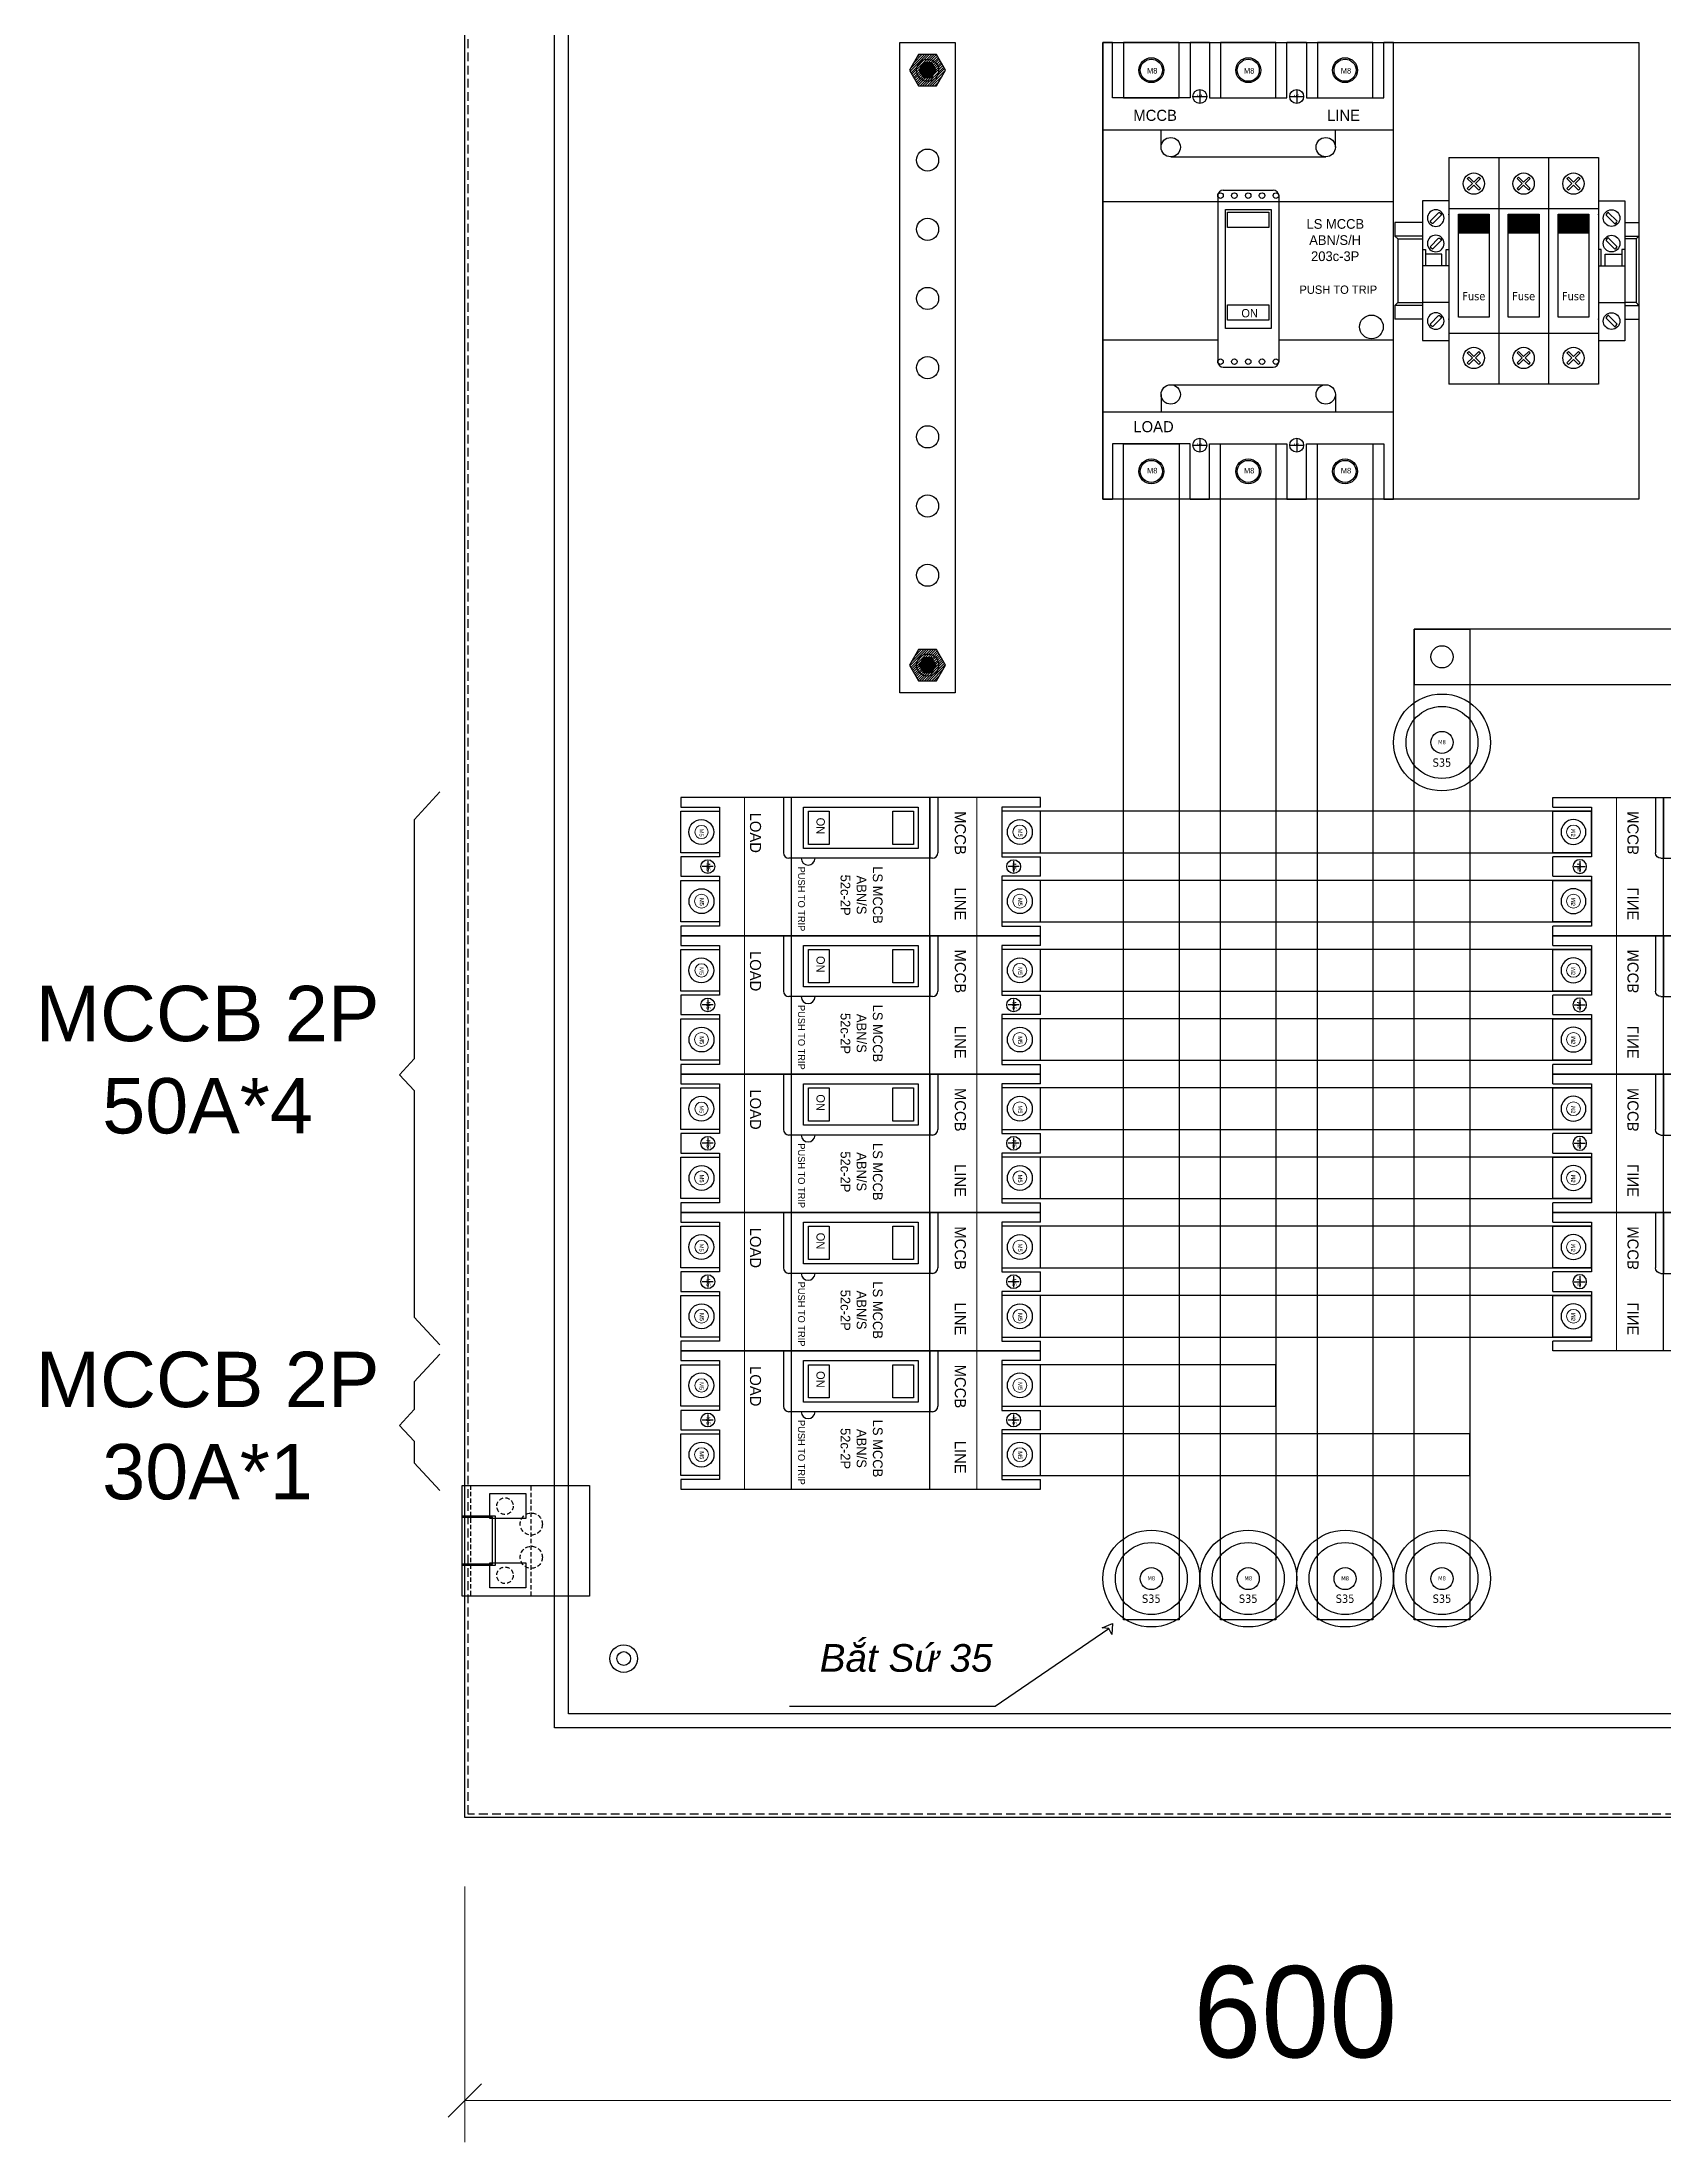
# Model space of a CAD drawing. Header units: millimetres. Extents: x 0 to 2850, y 0 to 2015.
# Drawn here: x 936 to 1522, y 731 to 1490 of the extents above; entities that cross this region are included whole.
import ezdxf

# ---------------------------------------------------------------- set-up
doc = ezdxf.new("R2010")
doc.units = ezdxf.units.MM
doc.linetypes.add('HIDDEN2', pattern=[4.7625, 3.175, -1.5875])
doc.layers.add('DIM', color=253, linetype='Continuous')
doc.layers.add('INSIDE', color=6, linetype='Continuous')
doc.layers.add('E_Electrical Equipment', color=35, linetype='Continuous', lineweight=5)
doc.styles.add('Arial', font='arial.ttf')
doc.styles.add('Tahoma (Input Text)', font='tahoma.ttf')
doc.dimstyles.new('Dim-33', dxfattribs={"dimtxt": 33, "dimasz": 12, "dimexe": 15, "dimexo": 25, "dimgap": 15, "dimtad": 1, "dimdec": 0, "dimtxsty": 'Standard', "dimblk": 'OBLIQUE', "dimcen": 10, "dimclrd": 5, "dimclre": 5, "dimclrt": 3, "dimazin": 3, "dimtfac": 1, "dimtdec": 0, "dimtmove": 0, "dimatfit": 3, "dimldrblk": 'OPEN30', "dimlwd": 9, "dimlwe": 9})

# ---------------------------------------------------------------- blocks, each defined once
blk = doc.blocks.new('HL044-1.3-C')
at = {"color": 1, "linetype": 'HIDDEN2', "ltscale": 0.5}
for p, q in [((-25, 40), (-25, 0)), ((-3, 0), (-3, 40))]:
    blk.add_line(p, q, dxfattribs=at)
at = {"color": 1}
for p, q in [((-12, 29), (0, 29)), ((-12, 11), (-12, 29)), ((-11, 28.5), (0, 28.5)), ((-11, 28.5), (-11, 11.5)), ((0, 11), (-12, 11)), ((0, 11.5), (-11, 11.5))]:
    blk.add_line(p, q, dxfattribs=at)
blk.add_lwpolyline([(-46, 40), (0, 40), (0, 0), (-46, 0)], close=True, dxfattribs=at)
at = {"color": 1, "linetype": 'HIDDEN2', "ltscale": 0.5}
for centre, radius in [((-15.5, 32.5), 3), ((-25, 26), 4), ((-25, 14), 4), ((-15.5, 7.5), 3)]:
    blk.add_circle(centre, radius, dxfattribs=at)
blk = doc.blocks.new('*D3')
at = {"color": 5, "lineweight": 9, "transparency": 16777216}
for p, q in [((1088.96, 823.62), (1088.96, 731.32)), ((1688.96, 823.62), (1688.96, 731.32)), ((1088.96, 746.32), (1688.96, 746.32))]:
    blk.add_line(p, q, dxfattribs=at)
at = {"color": 0, "linetype": 'ByBlock', "lineweight": -2}
for p, q in [((1094.96, 752.32), (1082.96, 740.32)), ((1682.96, 740.32), (1694.96, 752.32))]:
    blk.add_line(p, q, dxfattribs=at)
at = {"layer": 'Defpoints', "color": 0, "transparency": 16777216}
for p in [(1088.96, 848.62), (1688.96, 848.62), (1688.96, 746.32)]:
    blk.add_point(p, dxfattribs=at)
at = {"color": 3, "transparency": 16777216, "insert": (1388.96, 778.17), "char_height": 33, "attachment_point": 5}
blk.add_mtext('600', dxfattribs=at)
blk = doc.blocks.new('_Oblique')
at = {"color": 0, "linetype": 'ByBlock', "lineweight": -2}
blk.add_line((-0.5, -0.5), (0.5, 0.5), dxfattribs=at)
blk = doc.blocks.new('_Open30')
at = {"color": 0, "linetype": 'ByBlock', "lineweight": -2}
for p, q in [((-1, 0.268), (0, 0)), ((0, 0), (-1, -0.268)), ((0, 0), (-1, 0))]:
    blk.add_line(p, q, dxfattribs=at)
blk = doc.blocks.new('1 LS 250AF 3P')
for p, q in [((0, 0), (3.5, 0)), ((31.5, 0), (38.5, 0)), ((31.5, 0), (38.5, 0)), ((66.5, 0), (73.5, 0)), ((66.5, 0), (73.5, 0)), ((101.5, 0), (105, 0)), ((0, -31.5), (105, -31.5)), ((21, -37.82), (21, -31.5)), ((84, -37.82), (84, -31.5)), ((24.5, -41.32), (80.5, -41.32)), ((0, -57.5), (41.5, -57.5)), ((41.5, -55.32), (41.5, -115.32)), ((41.5, -57.5), (105, -57.5)), ((43.5, -53.32), (61.5, -53.32)), ((63.5, -55.32), (63.5, -115.32)), ((0, -107.5), (41.5, -107.5)), ((63.5, -107.5), (105, -107.5)), ((43.5, -117.32), (61.5, -117.32)), ((21, -127.18), (21, -133.5)), ((24.5, -123.68), (80.5, -123.68)), ((84, -127.18), (84, -133.5)), ((0, -133.5), (105, -133.5)), ((0, -165), (3.5, -165)), ((31.5, -165), (38.5, -165)), ((31.5, -165), (38.5, -165)), ((66.5, -165), (73.5, -165)), ((66.5, -165), (73.5, -165)), ((101.5, -165), (105, -165))]:
    blk.add_line(p, q)
at = {"color": 4}
for p, q in [((32.5, -19.5), (37.5, -19.5)), ((35, -17), (35, -22)), ((67.5, -19.5), (72.5, -19.5)), ((70, -17), (70, -22)), ((35, -143), (35, -148)), ((70, -143), (70, -148)), ((32.5, -145.5), (37.5, -145.5)), ((67.5, -145.5), (72.5, -145.5))]:
    blk.add_line(p, q, dxfattribs=at)
at = {"lineweight": 30}
for points in [[(3.5, 0), (0, 0), (0, -165), (3.5, -165)], [(31.5, 0), (31.5, -20), (3.5, -20), (3.5, 0)], [(38.5, 0), (31.5, 0)], [(38.5, 0), (38.5, -20), (66.5, -20), (66.5, 0)], [(73.5, 0), (66.5, 0)], [(73.5, 0), (73.5, -20), (101.5, -20), (101.5, 0)], [(101.5, -165), (105, -165), (105, 0), (101.5, 0)], [(31.5, -165), (31.5, -145), (3.5, -145), (3.5, -165)], [(38.5, -165), (38.5, -145), (66.5, -145), (66.5, -165)], [(73.5, -165), (73.5, -145), (101.5, -145), (101.5, -165)], [(73.5, -165), (73.5, -145), (101.5, -145), (101.5, -165)], [(31.5, -165), (38.5, -165)], [(66.5, -165), (73.5, -165)]]:
    blk.add_lwpolyline(points, dxfattribs=at)
for points in [[(44.25, -60.32), (60.75, -60.32), (60.75, -103.32), (44.25, -103.32)], [(45, -61.32), (60, -61.32), (60, -66.82), (45, -66.82)], [(45, -94.82), (60, -94.82), (60, -100.32), (45, -100.32)]]:
    blk.add_lwpolyline(points, close=True)
for centre, radius in [((17.5, -10), 4), ((52.5, -10), 4), ((87.5, -10), 4), ((24.5, -37.82), 3.5), ((80.5, -37.82), 3.5), ((42.5, -55.32), 1), ((47.5, -55.32), 1), ((52.5, -55.32), 1), ((57.5, -55.32), 1), ((62.5, -55.32), 1), ((97, -102.78), 4.28), ((42.5, -115.32), 1), ((47.5, -115.32), 1), ((52.5, -115.32), 1), ((57.5, -115.32), 1), ((62.5, -115.32), 1), ((24.5, -127.18), 3.5), ((80.5, -127.18), 3.5), ((17.5, -155), 4), ((52.5, -155), 4), ((87.5, -155), 4)]:
    blk.add_circle(centre, radius)
for centre, start, end in [((43.5, -55.32), 90, 180), ((61.5, -55.32), 0, 90), ((43.5, -115.32), 180, 270), ((61.5, -115.32), 270, 0)]:
    blk.add_arc(centre, 2, start, end)
at = {"attachment_point": 1}
for s, width, insert, char_height in [('M8', 4.4376, (15.97, -9.21), 2), ('M8', 4.4376, (50.97, -9.21), 2), ('M8', 4.4376, (85.97, -9.21), 2), ('MCCB', 14.0775, (11, -24.32), 4), ('LINE', 14.0775, (81, -24.32), 4), ('PUSH TO TRIP', 32.2145, (71, -87.82), 3), ('ON', 7.2418, (50, -96.32), 3), ('LOAD', 14.0775, (11, -136.82), 4), ('M8', 4.4376, (15.97, -153.71), 2), ('M8', 4.4376, (50.97, -153.71), 2), ('M8', 4.4376, (85.97, -153.71), 2)]:
    blk.add_mtext_dynamic_manual_height_columns(s, width=width, gutter_width=1, heights=[0], dxfattribs=dict(at, insert=insert, char_height=char_height))
at = {"color": 4, "char_height": 1, "attachment_point": 1}
for s, insert in [('M4', (34, -18.82)), ('M5', (34, -18.82)), ('M5', (69, -18.82)), ('M5', (34, -144.82)), ('M5', (69, -144.82))]:
    blk.add_mtext_dynamic_manual_height_columns(s, width=4.4376, gutter_width=1, heights=[0], dxfattribs=dict(at, insert=insert))
blk = doc.blocks.new('LS 250AF 3P')
at = {"color": 1}
for points in [[(7.5, -20), (27.5, -20), (27.5, 0), (7.5, 0)], [(7.5, -145), (27.5, -145), (27.5, -165), (7.5, -165)]]:
    blk.add_lwpolyline(points, close=True, dxfattribs=at)
at = {"color": 2}
for points in [[(42.5, -20), (62.5, -20), (62.5, 0), (42.5, 0)], [(42.5, -145), (62.5, -145), (62.5, -165), (42.5, -165)]]:
    blk.add_lwpolyline(points, close=True, dxfattribs=at)
at = {"color": 5}
for points in [[(77.5, -20), (97.5, -20), (97.5, 0), (77.5, 0)], [(77.5, -145), (97.5, -145), (97.5, -165), (77.5, -165)]]:
    blk.add_lwpolyline(points, close=True, dxfattribs=at)
at = {"color": 1}
for centre in [(17.5, -10), (17.5, -155)]:
    blk.add_circle(centre, 4.5, dxfattribs=at)
at = {"color": 2}
for centre in [(52.5, -10), (52.5, -155)]:
    blk.add_circle(centre, 4.5, dxfattribs=at)
at = {"color": 5}
for centre in [(87.5, -10), (87.5, -155)]:
    blk.add_circle(centre, 4.5, dxfattribs=at)
at = {"color": 4}
for centre in [(35, -19.5), (70, -19.5), (35, -145.5), (70, -145.5)]:
    blk.add_circle(centre, 2.5, dxfattribs=at)
blk.add_blockref('1 LS 250AF 3P', (0, 0))
at = {"insert": (65.28, -63.81), "char_height": 3.5, "attachment_point": 1}
blk.add_mtext_dynamic_manual_height_columns('\\pi8.28487;{\\C1;LS MCCB\\P\\pi9.25894;ABN/S/H\\P\\pi9.91549;203c-3P}', width=37.6867, gutter_width=1, heights=[0], dxfattribs=at)
blk = doc.blocks.new('su35-2')
at = {"color": 1}
for radius in [17.5, 13, 4]:
    blk.add_circle((0, -0.09), radius, dxfattribs=at)
at = {"color": 1, "width": 30.0978, "attachment_point": 5}
for s, insert, char_height in [('{\\fTahoma|b0|i0|c0|p34;M8}', (0, 0), 1.5), ('{\\fTahoma|b0|i0|c0|p34;S35}', (0, -7.39), 3)]:
    blk.add_mtext(s, dxfattribs=dict(at, insert=insert, char_height=char_height))
blk = doc.blocks.new('KLIJHKGHD')
at = {"layer": 'DIM'}
for p, q in [((84710.19, 15540.28), (84719.69, 15540.28)), ((84710.19, 15540.28), (84710.19, 15489.78)), ((84715.99, 15532.14), (84713.01, 15535.12)), ((84716.87, 15533.03), (84713.9, 15536.01)), ((84719.69, 15540.28), (84719.69, 15489.78)), ((84716.87, 15523.83), (84713.9, 15526.81)), ((84719.69, 15532.53), (84729.69, 15532.53)), ((84719.69, 15527.53), (84729.69, 15527.53)), ((84729.69, 15527.53), (84728.69, 15526.53)), ((84729.69, 15532.53), (84729.69, 15527.53)), ((84711.19, 15522.78), (84710.19, 15522.78)), ((84711.19, 15516.78), (84711.19, 15522.78)), ((84712.69, 15516.78), (84712.69, 15521.08)), ((84712.69, 15521.08), (84718.69, 15521.08)), ((84715.99, 15522.94), (84713.01, 15525.92)), ((84719.69, 15522.78), (84718.69, 15522.78)), ((84718.69, 15522.78), (84718.69, 15516.78)), ((84728.69, 15526.53), (84719.69, 15526.53)), ((84728.69, 15526.53), (84728.69, 15503.53)), ((84710.19, 15516.78), (84719.69, 15516.78)), ((84710.19, 15503.58), (84719.69, 15503.58)), ((84715.99, 15494.94), (84713.01, 15497.92)), ((84716.87, 15495.83), (84713.9, 15498.81)), ((84728.69, 15503.53), (84719.69, 15503.53)), ((84719.69, 15502.53), (84729.69, 15502.53)), ((84719.69, 15497.53), (84729.69, 15497.53)), ((84728.69, 15503.53), (84729.69, 15502.53)), ((84729.69, 15502.53), (84729.69, 15497.53)), ((84719.69, 15489.78), (84710.19, 15489.78))]:
    blk.add_line(p, q, dxfattribs=at)
for centre in [(84714.94, 15534.08), (84714.94, 15524.88), (84714.94, 15496.88)]:
    blk.add_circle(centre, 3, dxfattribs=at)
for centre, radius, start, end in [((84713.15, 15535.26), 0.2, 146.4992, 225), ((84714.94, 15534.08), 2.35, 123.5008, 146.4992), ((84713.75, 15535.87), 0.2, 45, 123.5008), ((84714.94, 15524.88), 2.35, 123.5008, 146.4992), ((84713.75, 15526.67), 0.2, 45, 123.5008), ((84716.13, 15532.28), 0.2, 225, 303.5008), ((84714.94, 15534.08), 2.35, 303.5008, 326.4992), ((84716.73, 15532.89), 0.2, 326.4992, 45), ((84713.15, 15526.06), 0.2, 146.4992, 225), ((84716.13, 15523.08), 0.2, 225, 303.5008), ((84714.94, 15524.88), 2.35, 303.5008, 326.4992), ((84716.73, 15523.69), 0.2, 326.4992, 45), ((84713.15, 15498.06), 0.2, 146.4992, 225), ((84714.94, 15496.88), 2.35, 123.5008, 146.4992), ((84713.75, 15498.67), 0.2, 45, 123.5008), ((84716.13, 15495.08), 0.2, 225, 303.5008), ((84714.94, 15496.88), 2.35, 303.5008, 326.4992), ((84716.73, 15495.69), 0.2, 326.4992, 45)]:
    blk.add_arc(centre, radius, start, end, dxfattribs=at)
for p in [(84710.19, 15535.4), (84710.19, 15497.53)]:
    blk.add_point(p, dxfattribs=at)
blk = doc.blocks.new('FFERERER')
at = {"layer": 'DIM'}
h = blk.add_hatch(dxfattribs=at)
h.set_pattern_fill('ANSI31', color=256, style=0)
h.set_pattern_definition([(45, (17.11928, 0), (-0.088388347648, 0.088388347648), [])])
h.paths.add_polyline_path([(512529.66, 359876.96), (512518.51, 359876.96), (512518.51, 359870.28), (512529.66, 359870.28)])
for p, q in [((512515.08, 359897.55), (512533.08, 359897.55)), ((512515.08, 359897.55), (512515.08, 359815.55)), ((512533.08, 359897.55), (512533.08, 359815.55)), ((512521.72, 359889.87), (512522.27, 359890.42)), ((512523.54, 359888.05), (512521.72, 359889.87)), ((512521.72, 359886.24), (512523.54, 359888.05)), ((512521.72, 359886.24), (512522.27, 359885.69)), ((512524.08, 359888.6), (512522.27, 359890.42)), ((512522.27, 359885.69), (512524.08, 359887.51)), ((512524.08, 359888.6), (512525.9, 359890.42)), ((512525.9, 359885.69), (512524.08, 359887.51)), ((512524.63, 359888.05), (512526.45, 359889.87)), ((512526.45, 359886.24), (512524.63, 359888.05)), ((512525.9, 359890.42), (512526.45, 359889.87)), ((512525.9, 359885.69), (512526.45, 359886.24)), ((512515.08, 359879.05), (512533.08, 359879.05)), ((512515.08, 359834.05), (512533.08, 359834.05)), ((512521.72, 359826.87), (512522.27, 359827.42)), ((512521.72, 359826.87), (512523.54, 359825.05)), ((512523.54, 359825.05), (512521.72, 359823.24)), ((512522.27, 359827.42), (512524.08, 359825.6)), ((512524.08, 359824.51), (512522.27, 359822.69)), ((512525.9, 359827.42), (512524.08, 359825.6)), ((512524.08, 359824.51), (512525.9, 359822.69)), ((512526.45, 359826.87), (512524.63, 359825.05)), ((512524.63, 359825.05), (512526.45, 359823.24)), ((512525.9, 359827.42), (512526.45, 359826.87)), ((512521.72, 359823.24), (512522.27, 359822.69)), ((512525.9, 359822.69), (512526.45, 359823.24)), ((512533.08, 359815.55), (512515.08, 359815.55))]:
    blk.add_line(p, q, dxfattribs=at)
for points in [[(512518.51, 359876.96), (512529.66, 359876.96), (512529.66, 359870.28), (512518.51, 359870.28)], [(512518.51, 359870.28), (512529.66, 359870.28), (512529.66, 359839.75), (512518.51, 359839.75)]]:
    blk.add_lwpolyline(points, close=True, dxfattribs=at)
for centre in [(512524.08, 359888.05), (512524.08, 359825.05)]:
    blk.add_circle(centre, 3.85, dxfattribs=at)
at = {"layer": 'DIM', "insert": (512524.08, 359847.38), "char_height": 3, "width": 11.1496, "attachment_point": 5, "style": 'Tahoma (Input Text)'}
blk.add_mtext('Fuse', dxfattribs=at)
blk = doc.blocks.new('CB LS 30AF 2P')
at = {"color": 4}
for p, q in [((23, -9.75), (27, -9.75)), ((25, -7.75), (25, -11.75)), ((23, -120.25), (27, -120.25)), ((25, -118.25), (25, -122.25))]:
    blk.add_line(p, q, dxfattribs=at)
for p, q in [((0, -37.09), (20, -37.09)), ((0, -40), (22, -40)), ((50, -40), (0, -40)), ((3.5, -44.29), (18.5, -44.29)), ((3.5, -85.71), (3.5, -44.29)), ((18.5, -44.29), (18.5, -85.71)), ((22, -39.09), (22, -90.91)), ((5, -45.91), (17, -45.91)), ((5, -53.41), (5, -45.91)), ((17, -45.91), (17, -53.41)), ((17, -53.41), (5, -53.41)), ((5, -76.41), (17, -76.41)), ((5, -83.91), (5, -76.41)), ((17, -76.41), (17, -83.91)), ((50, -90), (0, -90)), ((18.5, -85.71), (3.5, -85.71)), ((17, -83.91), (5, -83.91)), ((0, -92.91), (20, -92.91))]:
    blk.add_line(p, q)
at = {"lineweight": 30}
for points in [[(3.5, 0), (0, 0), (0, -130), (3.5, -130)], [(3.5, 0), (3.5, -14), (21.5, -14), (21.5, 0)], [(28.5, 0), (21.5, 0)], [(28.5, 0), (28.5, -14), (46.5, -14), (46.5, 0)], [(46.5, -130), (50, -130), (50, 0), (46.5, 0)], [(3.5, -130), (3.5, -116), (21.5, -116), (21.5, -130)], [(28.5, -130), (28.5, -116), (46.5, -116), (46.5, -130)], [(21.5, -130), (28.5, -130)]]:
    blk.add_lwpolyline(points, dxfattribs=at)
for centre, radius, start, end in [((20, -39.09), 2, 0, 90), ((22, -84), 2.5, 270, 90), ((20, -90.91), 2, 270, 0)]:
    blk.add_arc(centre, radius, start, end)
at = {"layer": 'E_Electrical Equipment', "color": 0}
for p, q in [((21.5, 0), (28.5, 0)), ((50, -23), (0, -23)), ((50, -23), (50, -107)), ((50, -107), (0, -107)), ((21.5, -130), (28.5, -130))]:
    blk.add_line(p, q, dxfattribs=at)
for centre, radius in [((12.5, -7.5), 2.5), ((37.5, -7.5), 2.5), ((12.5, -122.5), 2.4), ((37.5, -122.5), 2.5)]:
    blk.add_circle(centre, radius, dxfattribs=at)
blk.add_text('ON', height=3).set_placement((7.3, -80.97))
at = {"color": 3, "char_height": 1.5, "attachment_point": 1}
for insert in [(11.31, -6.63), (36.31, -6.63), (11.31, -121.73), (36.31, -121.63)]:
    blk.add_mtext_dynamic_manual_height_columns('{\\C7;M5}', width=4.3385, gutter_width=1, heights=[0], dxfattribs=dict(at, insert=insert))
at = {"color": 1, "insert": (23.81, -8.76), "char_height": 1.5, "attachment_point": 1}
blk.add_mtext_dynamic_manual_height_columns('M5', width=4.3385, gutter_width=1, heights=[0], dxfattribs=at)
at = {"attachment_point": 1}
for s, width, insert, char_height in [('MCCB', 14.0775, (5, -27), 4), ('LINE', 14.0775, (32.5, -27), 4), ('PUSH TO TRIP', 37.6575, (25, -85.14), 2.5), ('LOAD', 14.0775, (5.5, -101), 4)]:
    blk.add_mtext_dynamic_manual_height_columns(s, width=width, gutter_width=1, heights=[0], dxfattribs=dict(at, insert=insert, char_height=char_height))
at = {"color": 4, "insert": (23.81, -119.26), "char_height": 1.5, "attachment_point": 1}
blk.add_mtext_dynamic_manual_height_columns('{\\C1;M5}', width=4.3385, gutter_width=1, heights=[0], dxfattribs=at)
blk = doc.blocks.new('LS 50AF 2P')
at = {"color": 1}
for points in [[(5, -14), (20, -14), (20, 0), (5, 0)], [(5, -116), (20, -116), (20, -130), (5, -130)]]:
    blk.add_lwpolyline(points, close=True, dxfattribs=at)
at = {"color": 8}
for points in [[(30, -14), (45, -14), (45, 0), (30, 0)], [(30, -116), (45, -116), (45, -130), (30, -130)]]:
    blk.add_lwpolyline(points, close=True, dxfattribs=at)
at = {"color": 1}
for centre in [(12.5, -7.5), (12.5, -122.6)]:
    blk.add_circle(centre, 4.5, dxfattribs=at)
at = {"color": 4}
for centre in [(25, -9.75), (25, -120.25)]:
    blk.add_circle(centre, 2.5, dxfattribs=at)
at = {"color": 8}
for centre in [(37.5, -7.5), (37.5, -122.5)]:
    blk.add_circle(centre, 4.5, dxfattribs=at)
blk.add_blockref('CB LS 30AF 2P', (0, 0))
at = {"insert": (16.6, -57.1), "char_height": 3.5, "attachment_point": 1}
blk.add_mtext_dynamic_manual_height_columns('\\pi8.28487;{\\C1;LS MCCB\\P\\pi11.63446;ABN/S\\P\\pi11.30499;52c-2P}', width=37.6867, gutter_width=1, heights=[0], dxfattribs=at)
blk = doc.blocks.new('EKU8')
h = blk.add_hatch()
h.set_pattern_fill('ANSI31', color=4, scale=5, style=0)
h.set_pattern_definition([(45, (0, 0), (-0.441941738, 0.441941738), [])])
h.paths.add_polyline_path([(35968.15, 6762.24), (35961.65, 6762.24), (35958.4, 6756.61), (35961.65, 6750.98), (35968.15, 6750.98), (35971.4, 6756.61)])
h.paths.add_polyline_path([(35966.41, 6759.24), (35967.93, 6756.61), (35966.41, 6753.98), (35963.38, 6753.98), (35961.86, 6756.61), (35963.38, 6759.24)], flags=16)
h = blk.add_hatch()
h.set_pattern_fill('ANSI37', color=4, style=0)
h.set_pattern_definition([(45, (0, 0), (-0.08838834765, 0.08838834765), []), (135, (0, 0), (-0.08838834765, -0.08838834765), [])])
h.paths.add_polyline_path([(35966.41, 6759.24), (35963.38, 6759.24), (35961.86, 6756.61), (35963.38, 6753.98), (35966.41, 6753.98), (35967.93, 6756.61)])
at = {"color": 2}
for p, q in [((35964.39, 6756.61), (35965.4, 6756.61)), ((35964.9, 6757.21), (35964.9, 6756.01))]:
    blk.add_line(p, q, dxfattribs=at)
at = {"color": 4}
for points in [[(35961.65, 6762.24), (35958.4, 6756.61), (35961.65, 6750.98), (35968.15, 6750.98), (35971.4, 6756.61), (35968.15, 6762.24)], [(35963.38, 6759.24), (35961.86, 6756.61), (35963.38, 6753.98), (35966.41, 6753.98), (35967.93, 6756.61), (35966.41, 6759.24)]]:
    blk.add_lwpolyline(points, close=True, dxfattribs=at)

msp = doc.modelspace()

# ---------------------------------------------------------------- linework, layer by layer
at = {"color": 7}
for points in [[(1088.96, 1648.62), (1688.96, 1648.62), (1688.96, 848.62), (1088.96, 848.62)], [(1121.36, 1616.22), (1656.56, 1616.22), (1656.56, 881.02), (1121.36, 881.02)], [(1126.36, 1611.22), (1651.56, 1611.22), (1651.56, 886.02), (1126.36, 886.02)], [(1319.46, 1490.02), (1513.08, 1490.02), (1513.08, 1325.02), (1319.46, 1325.02)], [(1431.96, 1258.02), (1585.46, 1258.02), (1585.46, 1278.02), (1431.96, 1278.02)]]:
    msp.add_lwpolyline(points, close=True, dxfattribs=at)
at = {"color": 7, "linetype": 'HIDDEN2'}
msp.add_lwpolyline([(1090.16, 1647.42), (1687.76, 1647.42), (1687.76, 849.82), (1090.16, 849.82)], close=True, dxfattribs=at)
at = {"color": 3}
msp.add_lwpolyline([(1246.11, 1255.02), (1246.11, 1490.02), (1266.11, 1490.02), (1266.11, 1255.02)], close=True, dxfattribs=at)
at = {"color": 1}
for points in [[(1326.96, 1345.02), (1346.96, 1345.02), (1346.96, 920.02), (1326.96, 920.02)], [(1282.96, 1197.22), (1495.96, 1197.22), (1495.96, 1212.22), (1282.96, 1212.22)], [(1282.96, 1047.22), (1495.96, 1047.22), (1495.96, 1062.22), (1282.96, 1062.22)]]:
    msp.add_lwpolyline(points, close=True, dxfattribs=at)
at = {"color": 2}
for points in [[(1361.96, 1345.02), (1381.96, 1345.02), (1381.96, 920.02), (1361.96, 920.02)], [(1282.96, 1147.22), (1495.96, 1147.22), (1495.96, 1162.22), (1282.96, 1162.22)], [(1282.96, 997.22), (1381.96, 997.22), (1381.96, 1012.22), (1282.96, 1012.22)], [(1110.96, 956.62), (1097.96, 956.62), (1097.96, 965.62), (1110.96, 965.62)], [(1110.96, 931.62), (1097.96, 931.62), (1097.96, 940.62), (1110.96, 940.62)]]:
    msp.add_lwpolyline(points, close=True, dxfattribs=at)
at = {"color": 5}
for points in [[(1396.96, 1345.02), (1416.96, 1345.02), (1416.96, 920.02), (1396.96, 920.02)], [(1282.96, 1097.22), (1495.96, 1097.22), (1495.96, 1112.22), (1282.96, 1112.22)]]:
    msp.add_lwpolyline(points, close=True, dxfattribs=at)
for points in [[(1431.96, 1278.02), (1451.96, 1278.02), (1451.96, 920.02), (1431.96, 920.02)], [(1282.96, 1172.22), (1495.96, 1172.22), (1495.96, 1187.22), (1282.96, 1187.22)], [(1282.96, 1122.22), (1495.96, 1122.22), (1495.96, 1137.22), (1282.96, 1137.22)], [(1282.96, 1072.22), (1495.96, 1072.22), (1495.96, 1087.22), (1282.96, 1087.22)], [(1282.96, 1022.22), (1495.96, 1022.22), (1495.96, 1037.22), (1282.96, 1037.22)], [(1282.96, 972.22), (1451.96, 972.22), (1451.96, 987.22), (1282.96, 987.22)]]:
    msp.add_lwpolyline(points, close=True)
for points in [[(1079.88, 1219.18), (1070.64, 1209.12), (1070.64, 1122.76), (1065.4, 1117.02), (1070.64, 1111.27), (1070.64, 1029.4), (1079.88, 1019.35)], [(1079.88, 1016.04), (1070.64, 1005.98), (1070.64, 996.05), (1065.4, 990.3), (1070.64, 984.56), (1070.64, 976.81), (1079.88, 966.75)], [(1206.24, 888.83), (1280.58, 888.83), (1321.62, 916.83), (1319.22, 917.14), (1322.93, 918.66), (1322.67, 914.66), (1321.62, 916.83)]]:
    msp.add_lwpolyline(points)
at = {"color": 7}
for centre in [(1256.11, 1480.02), (1256.11, 1265.02), (1256.11, 1265.02), (1256.11, 1265.02)]:
    msp.add_circle(centre, 4, dxfattribs=at)
at = {"color": 2}
for centre, radius in [((1256.11, 1447.52), 4), ((1256.11, 1422.52), 4), ((1256.11, 1397.52), 4), ((1256.11, 1372.52), 4), ((1256.11, 1347.52), 4), ((1256.11, 1322.52), 4), ((1256.11, 1297.52), 4), ((1441.96, 1268.02), 4), ((1146.36, 906.02), 5), ((1146.36, 906.02), 5), ((1146.36, 906.02), 2.5)]:
    msp.add_circle(centre, radius, dxfattribs=at)
at = {"layer": 'DIM'}
for p, q in [((1498.46, 1432.77), (1507.96, 1432.77)), ((1498.46, 1432.77), (1498.46, 1382.27)), ((1504.26, 1424.64), (1501.28, 1427.62)), ((1505.15, 1425.53), (1502.17, 1428.51)), ((1507.96, 1432.77), (1507.96, 1382.27)), ((1505.15, 1416.33), (1502.17, 1419.31)), ((1507.96, 1425.02), (1513.08, 1425.02)), ((1507.96, 1420.02), (1513.08, 1420.02)), ((1513.08, 1420.02), (1512.08, 1419.02)), ((1513.08, 1425.02), (1513.08, 1420.02)), ((1499.46, 1415.27), (1498.46, 1415.27)), ((1499.46, 1409.27), (1499.46, 1415.27)), ((1500.96, 1409.27), (1500.96, 1413.57)), ((1500.96, 1413.57), (1506.96, 1413.57)), ((1504.26, 1415.44), (1501.28, 1418.42)), ((1507.96, 1415.27), (1506.96, 1415.27)), ((1506.96, 1415.27), (1506.96, 1409.27)), ((1512.08, 1419.02), (1507.96, 1419.02)), ((1512.08, 1419.02), (1512.08, 1396.02)), ((1498.46, 1409.27), (1507.96, 1409.27)), ((1498.46, 1396.07), (1507.96, 1396.07)), ((1504.26, 1387.44), (1501.28, 1390.42)), ((1505.15, 1388.33), (1502.17, 1391.31)), ((1512.08, 1396.02), (1507.96, 1396.02)), ((1507.96, 1395.02), (1513.08, 1395.02)), ((1507.96, 1390.02), (1513.08, 1390.02)), ((1512.08, 1396.02), (1513.08, 1395.02)), ((1513.08, 1395.02), (1513.08, 1390.02)), ((1507.96, 1382.27), (1498.46, 1382.27))]:
    msp.add_line(p, q, dxfattribs=at)
for centre in [(1503.21, 1426.57), (1503.21, 1417.37), (1503.21, 1389.37)]:
    msp.add_circle(centre, 3, dxfattribs=at)
for centre, radius, start, end in [((1501.42, 1427.76), 0.2, 146.4992, 225), ((1503.21, 1426.57), 2.35, 123.5008, 146.4992), ((1502.03, 1428.37), 0.2, 45, 123.5008), ((1503.21, 1417.37), 2.35, 123.5008, 146.4992), ((1502.03, 1419.17), 0.2, 45, 123.5008), ((1504.4, 1424.78), 0.2, 225, 303.5008), ((1503.21, 1426.57), 2.35, 303.5008, 326.4992), ((1505.01, 1425.39), 0.2, 326.4992, 45), ((1501.42, 1418.56), 0.2, 146.4992, 225), ((1504.4, 1415.58), 0.2, 225, 303.5008), ((1503.21, 1417.37), 2.35, 303.5008, 326.4992), ((1505.01, 1416.19), 0.2, 326.4992, 45), ((1501.42, 1390.56), 0.2, 146.4992, 225), ((1503.21, 1389.37), 2.35, 123.5008, 146.4992), ((1502.03, 1391.17), 0.2, 45, 123.5008), ((1504.4, 1387.58), 0.2, 225, 303.5008), ((1503.21, 1389.37), 2.35, 303.5008, 326.4992), ((1505.01, 1388.19), 0.2, 326.4992, 45)]:
    msp.add_arc(centre, radius, start, end, dxfattribs=at)
for p in [(1498.46, 1427.9), (1498.46, 1390.02)]:
    msp.add_point(p, dxfattribs=at)

# ---------------------------------------------------------------- block references
for name, p in [('LS 250AF 3P', (1319.46, 1490.02)), ('EKU8', (-34708.78, -5276.59)), ('EKU8', (-34708.78, -5491.59))]:
    msp.add_blockref(name, p)
at = {"color": 7}
for p in [(1441.96, 1237.18), (1336.96, 935.02), (1371.96, 935.02), (1406.96, 935.02), (1441.96, 935.02)]:
    msp.add_blockref('su35-2', p, dxfattribs=at)
at = {"rotation": 270}
for p in [(1296.96, 1217.22), (1296.96, 1167.22), (1296.96, 1117.22), (1296.96, 1067.22), (1296.96, 1017.22)]:
    msp.add_blockref('LS 50AF 2P', p, dxfattribs=at)
at = {"xscale": -1, "rotation": 90}
for p in [(1481.96, 1217.22), (1481.96, 1167.22), (1481.96, 1117.22), (1481.96, 1067.22)]:
    msp.add_blockref('LS 50AF 2P', p, dxfattribs=at)
at = {"color": 7, "rotation": 180}
msp.add_blockref('HL044-1.3-C', (1087.96, 968.62), dxfattribs=at)
at = {"layer": 'DIM', "xscale": -1}
msp.add_blockref('KLIJHKGHD', (86154.65, -14107.5), dxfattribs=at)
at = {"layer": 'INSIDE'}
for p in [(-511070.62, -358449.03), (-511052.62, -358449.03), (-511034.62, -358449.03)]:
    msp.add_blockref('FFERERER', p, dxfattribs=at)

# ---------------------------------------------------------------- texts
at = {"color": 7, "width": 1125, "attachment_point": 5, "style": 'Arial'}
for s, insert, char_height in [('MCCB 2P\\P50A*4', (996.01, 1122.32), 20), ('MCCB 2P\\P30A*1', (996.01, 990.08), 20), ('{\\fArial|b0|i1|c0|p34;Bắt Sứ 35}', (1248.37, 906.18), 10)]:
    msp.add_mtext(s, dxfattribs=dict(at, insert=insert, char_height=char_height))

# ---------------------------------------------------------------- dimensions: what is measured, and where the dimension line sits
at = {"color": 7}
dim = msp.add_linear_dim(base=(1688.96, 746.32), p1=(1088.96, 848.62), p2=(1688.96, 848.62), dimstyle='Dim-33', dxfattribs=at)
dim.commit()
dim.dimension.update_dxf_attribs({"geometry": '*D3', "text_midpoint": (1388.96, 778.17)})

doc.saveas('drawing.dxf')
